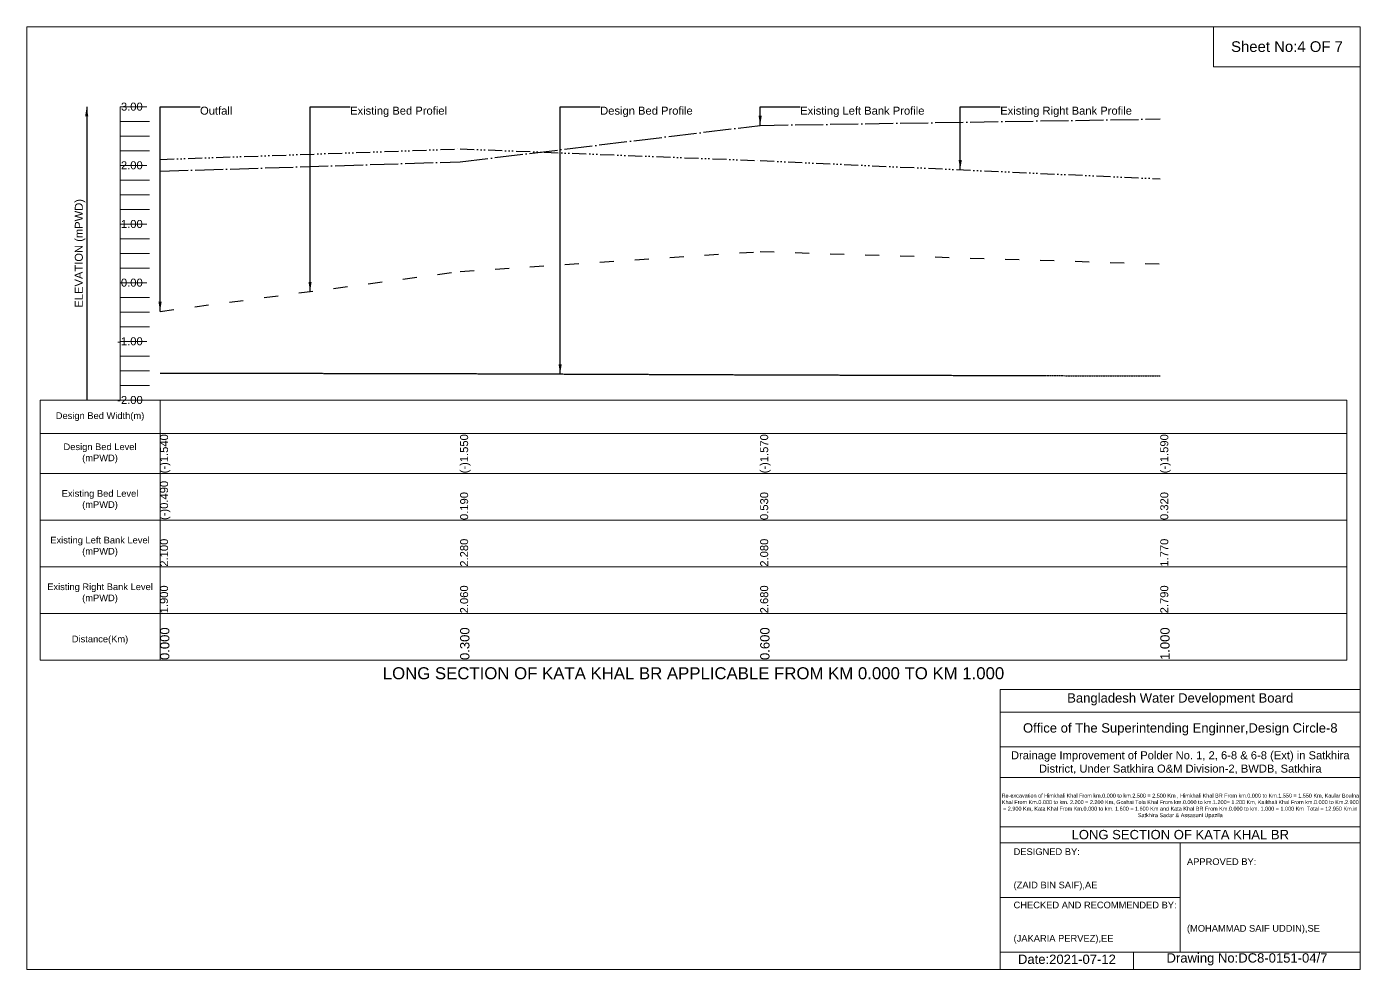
# Model space of a CAD drawing. Header units: inches. Extents: x 91000 to 628000, y -5656 to 0.
# Drawn here: x 590000 to 598000, y -5656 to 0 of the extents above; entities that cross this region are included whole.
import ezdxf

# ---------------------------------------------------------------- set-up
doc = ezdxf.new("R2010")
doc.units = ezdxf.units.IN
doc.header["$LTSCALE"] = 7
doc.header["$MEASUREMENT"] = 0
for name, pattern in [('ACAD_ISO03W100', [30, 12, -18]), ('ACAD_ISO04W100', [30, 24, -3, 0, -3]), ('ACAD_ISO14W100', [24, 12, -3, 0, -3, 0, -3, 0, -3]), ('CENTER', [2, 1.25, -0.25, 0.25, -0.25])]:
    doc.linetypes.add(name, pattern=pattern)
for name, color, linetype, lineweight in [('Design Bed Level Long Section', 7, 'CENTER', 25), ('Existing Bed Level for Long Section', 7, 'ACAD_ISO03W100', 25), ('Existing Left Bank of Long section', 7, 'ACAD_ISO04W100', 25), ('Existing Right Bank of Long Section', 7, 'ACAD_ISO14W100', 25), ('Long Section Border', 7, 'Continuous', 9), ('Long Section Labels', 7, 'Continuous', 9), ('Vscale for Long Section', 7, 'Continuous', 9)]:
    doc.layers.add(name, color=color, linetype=linetype, lineweight=lineweight)
doc.styles.get("Standard").update_dxf_attribs({"font": 'arial.ttf'})
doc.dimstyles.get("Standard").update_dxf_attribs({"dimtxt": 0.18, "dimasz": 0.18, "dimexe": 0.18, "dimexo": 0.0625, "dimgap": 0.09, "dimtad": 0, "dimtih": 1, "dimtoh": 1, "dimdec": 4, "dimzin": 0, "dimdsep": 46, "dimtxsty": 'Standard', "dimcen": 0.09, "dimadec": 0, "dimazin": 0, "dimtfac": 1, "dimtdec": 4, "dimtofl": 0, "dimtmove": 0, "dimatfit": 3, "dimfxl": 1, "dimtolj": 1, "dimtzin": 0, "dimarcsym": 0})

msp = doc.modelspace()

# ---------------------------------------------------------------- linework, layer by layer
at = {"layer": 'Design Bed Level Long Section'}
msp.add_lwpolyline([(590800, -2078.1), (592600, -2081.6), (594400, -2088.6), (596800, -2095.7)], dxfattribs=at)
at = {"layer": 'Existing Bed Level for Long Section'}
msp.add_lwpolyline([(590800, -1708.5), (592600, -1469.1), (594400, -1349.4), (596800, -1423.4)], dxfattribs=at)
at = {"layer": 'Existing Left Bank of Long section'}
msp.add_lwpolyline([(590800, -867.2), (592600, -810.9), (594400, -592.6), (596800, -553.9)], dxfattribs=at)
at = {"layer": 'Existing Right Bank of Long Section'}
msp.add_lwpolyline([(590800, -796.8), (592600, -733.4), (594400, -803.8), (596800, -913)], dxfattribs=at)
at = {"layer": 'Long Section Border'}
for points in [[(590000, 0), (598000, 0), (598000, -5656), (590000, -5656)], [(597120, 0), (598000, 0), (598000, -240), (597120, -240)], [(590080, -2240), (597920, -2240), (597920, -3800), (590080, -3800)]]:
    msp.add_lwpolyline(points, close=True, dxfattribs=at)
for points in [[(590800, -2240), (590800, -3800)], [(590080, -2440), (597920, -2440)], [(590080, -2680), (597920, -2680)], [(590080, -2960), (597920, -2960)], [(590080, -3240), (597920, -3240)], [(590080, -3520), (597920, -3520)], [(595840, -5656), (595840, -3976), (598000, -3976)], [(595840, -4112), (598000, -4112)], [(595840, -4320), (598000, -4320)], [(595840, -4504), (598000, -4504)], [(595840, -4800), (598000, -4800)], [(595840, -4896), (598000, -4896)], [(596920, -4896), (596920, -5552)], [(595840, -5224), (596920, -5224)], [(595840, -5552), (598000, -5552)], [(596640, -5552), (596640, -5656)]]:
    msp.add_lwpolyline(points, dxfattribs=at)
at = {"layer": 'Vscale for Long Section'}
for points in [[(590560, -2240), (590560, -1888), (590560, -1536), (590560, -1184), (590560, -832), (590560, -480)], [(590560, -480), (590720, -480)], [(590560, -568), (590736, -568)], [(590560, -656), (590736, -656)], [(590560, -744), (590736, -744)], [(590560, -832), (590720, -832)], [(590560, -920), (590736, -920)], [(590560, -1008), (590736, -1008)], [(590560, -1096), (590736, -1096)], [(590560, -1184), (590720, -1184)], [(590560, -1272), (590736, -1272)], [(590560, -1360), (590736, -1360)], [(590560, -1448), (590736, -1448)], [(590560, -1536), (590720, -1536)], [(590560, -1624), (590736, -1624)], [(590560, -1712), (590736, -1712)], [(590560, -1800), (590736, -1800)], [(590560, -1888), (590720, -1888)], [(590560, -1976), (590736, -1976)], [(590560, -2064), (590736, -2064)], [(590560, -2152), (590736, -2152)], [(590560, -2240), (590720, -2240)]]:
    msp.add_lwpolyline(points, dxfattribs=at)

# ---------------------------------------------------------------- texts
at = {"layer": 'Long Section Border', "attachment_point": 5}
for s, insert, char_height in [('Sheet No:4 OF 7', (597560, -120), 64), ('Design Bed Width(m)', (590440, -2340), 40), ('Design Bed Level^J(mPWD)', (590440, -2560), 40), ('Existing Bed Level^J(mPWD)', (590440, -2840), 40), ('Existing Left Bank Level^J(mPWD)', (590440, -3120), 40), ('Existing Right Bank Level^J(mPWD)', (590440, -3400), 40), ('Distance(Km)', (590440, -3680), 40), ('LONG SECTION OF KATA KHAL BR APPLICABLE FROM KM 0.000 TO KM 1.000', (594000, -3880), 72), ('Bangladesh Water Development Board', (596920, -4036), 56), ('Office of The Superintending Enginner,Design Circle-8', (596920, -4216), 56)]:
    msp.add_mtext(s, dxfattribs=dict(at, insert=insert, char_height=char_height))
at = {"layer": 'Long Section Border'}
for s, insert, char_height, width, attachment_point in [('Drainage Improvement of Polder No. 1, 2, 6-8 & 6-8 (Ext) in Satkhira District, Under Satkhira O&M Division-2, BWDB, Satkhira', (596920, -4416), 48, 2240, 5), ('Re-excavation of Himkhali Khal From km.0.000 to km.2.500 = 2.500 Km , Himkhali Khal BR From km.0.000 to Km.1.550 = 1.550 Km, Kaular Boulna Khal From Km.0.000 to km. 2.200 = 2.200 Km, Goshai Tola Khal From km.0.000 to km.1.200= 1.200 Km, Kaikhali Khal From km.0.000 to Km.2.900 = 2.900 Km, Kata Khal From Km.0.000 to km. 1.600 = 1.600 Km and Kata Khal BR From Km.0.000 to km. 1.000 = 1.000 Km  Total = 12.950 Km.in Satkhira Sadar & Assasuni Upazila', (596920, -4676), 23.4814, 2160, 5), ('LONG SECTION OF KATA KHAL BR', (596920, -4848), 56, 2240, 5), ('DESIGNED BY:^J^J^J(ZAID BIN SAIF),AE', (595920, -5056), 40, 1120, 4), ('APPROVED BY:^J^J^J^J^J^J(MOHAMMAD SAIF UDDIN),SE', (596960, -5216), 40, 1120, 4), ('CHECKED AND RECOMMENDED BY:^J^J^J(JAKARIA PERVEZ),EE', (595920, -5376), 40, 1120, 4), ('Date:2021-07-12', (596240, -5596), 56, 1120, 5), ('Drawing No:DC8-0151-04/7', (597320, -5596), 56, 1760, 5)]:
    msp.add_mtext(s, dxfattribs=dict(at, insert=insert, char_height=char_height, width=width, attachment_point=attachment_point))
at = {"layer": 'Long Section Labels', "char_height": 48, "attachment_point": 1}
for s, insert in [('Outfall', (591040, -480)), ('Existing Bed Profiel', (591940, -480)), ('Design Bed Profile', (593440, -480)), ('Existing Left Bank Profile', (594640, -480)), ('Existing Right Bank Profile', (595840, -480))]:
    msp.add_mtext(s, dxfattribs=dict(at, insert=insert))
at = {"layer": 'Vscale for Long Section', "char_height": 48, "attachment_point": 6}
for s, insert in [('3.00', (590696, -480)), ('2.00', (590696, -832)), ('1.00', (590696, -1184)), ('0.00', (590696, -1536)), ('-1.00', (590696, -1888)), ('-2.00', (590696, -2240))]:
    msp.add_mtext(s, dxfattribs=dict(at, insert=insert))
at = {"layer": 'Vscale for Long Section', "rotation": 90}
for s, insert, char_height, attachment_point in [('ELEVATION (mPWD)', (590320, -1360), 48, 5), ('(-)1.540', (590800, -2680), 48, 1), ('(-)1.550', (592600, -2680), 48, 1), ('(-)1.570', (594400, -2680), 48, 1), ('(-)1.590', (596800, -2680), 48, 1), ('(-)0.490', (590800, -2960), 48, 1), ('0.190', (592600, -2960), 48, 1), ('0.530', (594400, -2960), 48, 1), ('0.320', (596800, -2960), 48, 1), ('2.100', (590800, -3240), 48, 1), ('2.280', (592600, -3240), 48, 1), ('2.080', (594400, -3240), 48, 1), ('1.770', (596800, -3240), 48, 1), ('1.900', (590800, -3520), 48, 1), ('2.060', (592600, -3520), 48, 1), ('2.680', (594400, -3520), 48, 1), ('2.790', (596800, -3520), 48, 1), ('0.000', (590800, -3800), 56, 1), ('0.300', (592600, -3800), 56, 1), ('0.600', (594400, -3800), 56, 1), ('1.000', (596800, -3800), 56, 1)]:
    msp.add_mtext(s, dxfattribs=dict(at, insert=insert, char_height=char_height, attachment_point=attachment_point))

# ---------------------------------------------------------------- leaders
at = {"layer": 'Long Section Labels', "annotation_type": 0, "has_hookline": 1, "hookline_direction": 0}
for points, text_width in [([(590800, -1708.5), (590800, -480), (591039.9, -480)], 185.8), ([(591700, -1588.8), (591700, -480), (591939.9, -480)], 571.4), ([(593200, -2083.9), (593200, -480), (593439.9, -480)], 547.4), ([(594400, -592.6), (594400, -480), (594639.9, -480)], 737.4), ([(595600, -858.4), (595600, -480), (595839.9, -480)], 782)]:
    msp.add_leader(points, dimstyle='Standard', override={"dimasz": 57.6}, dxfattribs=dict(at, text_width=text_width))
at = {"layer": 'Vscale for Long Section'}
msp.add_leader([(590360, -480), (590360, -2240)], dimstyle='Standard', override={"dimasz": 57.6}, dxfattribs=at)

doc.saveas('drawing.dxf')
